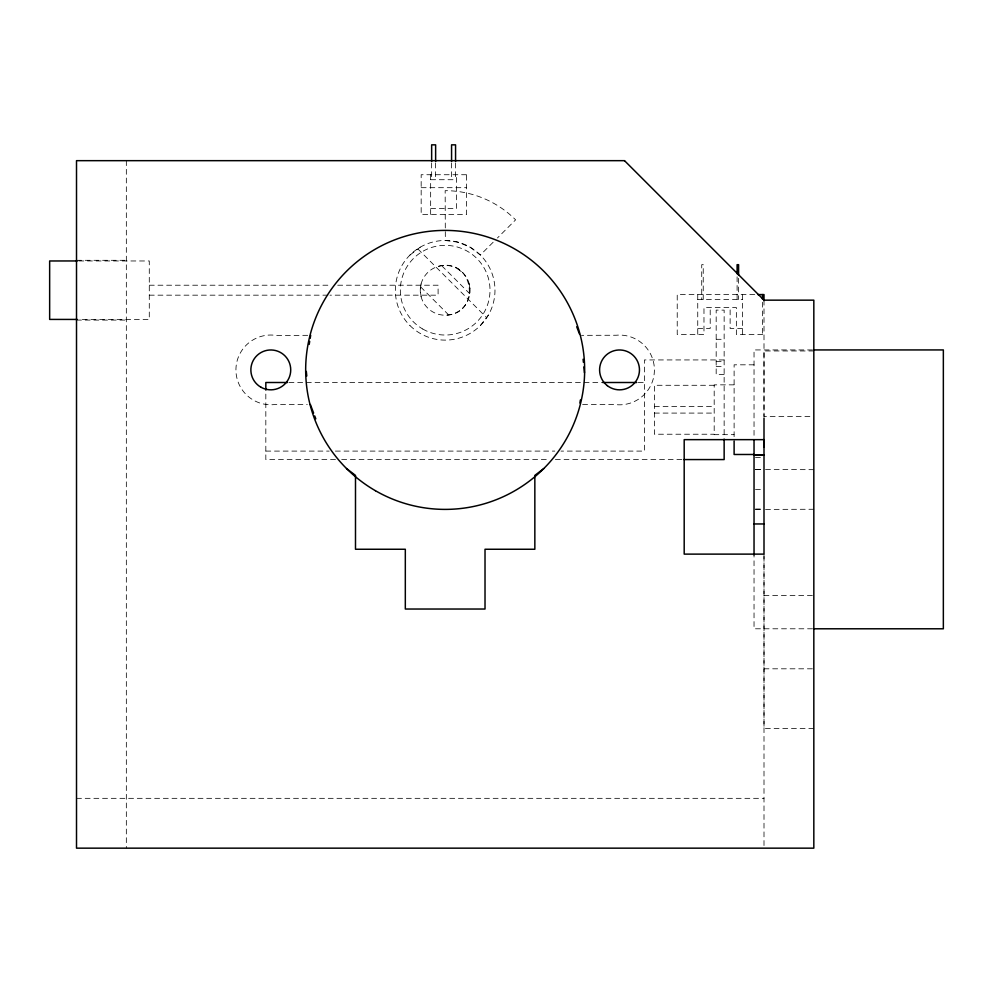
<?xml version="1.0" encoding="UTF-8"?>
<svg xmlns="http://www.w3.org/2000/svg" width="993" height="993" viewBox="0 0 993 993"><rect width="100%" height="100%" fill="white"/><g stroke="black" fill="none" stroke-linecap="round" stroke-linejoin="round"><path stroke-width="0.74" stroke-dasharray="4.96 3.72" d="M764.002 556.403L764.002 728.589L813.826 728.589M421.082 283.961L420.262 290.403L421.131 296.845M438.621 266.273A24.912 24.912 0 0 1 469.255 296.646A24.912 24.912 0 0 1 427.623 307.991A24.912 24.912 0 0 1 438.621 266.273C474.133 256.839 482.015 314.806 445.274 315.203M480.389 325.53L488.308 315.203M493.161 242.23L480.339 255.027L470.074 247.158L458.058 242.18L445.336 240.505L445.162 190.668A99.635 99.635 0 0 1 515.615 219.85L497.443 237.972M409.935 255.077L420.262 247.158M307.706 335.324L276.439 335.485A34.867 34.867 0 0 0 235.949 368.8A34.867 34.867 0 0 0 274.267 404.598L307.284 404.499M582.63 404.511L613.885 404.362A34.867 34.867 0 0 0 654.387 371.059A34.867 34.867 0 0 0 616.082 335.249L581.513 335.349M430.652 179.721L456.557 179.721M421.169 187.689L466.524 187.689M430.652 208.604L456.557 208.604L456.557 174.731M76.511 260.303L126.334 260.303M78.795 260.948L149.285 260.973L149.285 319.411L78.795 319.436M149.285 285.214L331.525 285.214M337.707 285.214L438.099 285.214L438.099 295.169L329.986 295.169M754.754 294.573L677.226 294.573L677.226 334.43L703.975 334.43L703.975 307.52L736.359 307.52L736.359 334.43L764.002 334.43M149.285 295.169L328.435 295.169M697.744 299.551L742.578 299.551M76.511 320.081L126.334 320.081M697.744 328.447L710.206 328.447L710.206 307.52M742.578 328.447L730.128 328.447L730.128 307.52M716.176 339.308L724.145 339.308M812.522 349.933L754.035 349.933L754.035 438.633M813.826 350.963L764.002 350.963L764.002 416.477L812.311 416.415M724.145 359.938L644.445 359.938L644.445 451.095L560.995 451.095M716.176 361.638L724.145 361.638M754.035 364.816L734.112 364.816L734.112 441.351M716.176 366.616L724.145 366.616M724.145 374.535L716.176 374.535L716.176 310.114L724.145 310.114L724.145 437.615M289 382.504L602.714 382.504M638.263 382.504L644.445 382.504M734.112 384.85L714.19 384.85L714.19 434.661L734.112 434.661M714.19 385.284L654.399 385.284L654.399 434.226L714.19 434.226M654.399 406.422L714.19 406.422M654.399 413.088L714.19 413.088M265.826 451.095L329.179 451.095M335.361 451.095L554.814 451.095M335.497 459.573L265.826 459.573L265.826 390.857M341.691 459.573L549.179 459.573M555.372 459.573L682.34 459.573M755.462 469.478L764.002 469.478M755.462 469.59L762.587 469.59M765.516 469.54L813.826 469.677M755.462 489.363L762.587 489.363M755.462 509.136L764.002 509.136M755.462 509.248L764.002 509.248M765.516 509.397L813.826 509.26M764.002 595.589L813.826 595.589M812.522 628.792L754.035 628.792L754.035 555.41M764.002 668.81L813.826 668.81M76.511 798.335L764.002 798.335M755.462 457.363L762.587 457.388M457.525 268.669L463.023 273.025M441.835 265.826L469.639 293.63M417.916 248.958L486.508 317.549M420.697 286.965L448.501 314.769M469.205 283.75L470.074 290.192M764.002 300.159L764.002 416.638M764.002 554.119L764.002 848.159M762.512 302.232L762.512 334.43M742.578 294.573L742.578 334.43M738.593 278.325L738.593 299.551M737.104 276.811L737.104 299.551M703.23 299.551L703.23 264.684L701.728 264.684L701.728 299.551M697.744 294.573L697.744 334.43M455.564 163.038L455.564 179.721M451.567 163.038L451.567 179.721M435.629 163.038L435.629 179.721M431.645 163.038L431.645 179.721M430.652 174.731L430.652 214.587M126.334 160.667L126.334 848.159M466.524 174.731L421.169 174.731L421.169 214.587L466.524 214.587L466.524 174.731M409.935 325.53A49.824 49.824 0 0 0 493.285 303.188A49.824 49.824 0 0 0 432.278 242.18A49.824 49.824 0 0 0 409.935 325.53M422.745 329.018A44.834 44.834 0 0 0 490.008 290.192A44.834 44.834 0 0 0 422.745 251.366A44.834 44.834 0 0 0 422.745 329.018"/><path stroke-width="1.49" d="M764.002 446.85L764.002 417.991M309.195 344.422L309.692 341.381M310.188 338.352L310.672 335.311M579.9 403.009L580.384 399.98M543.804 468.535L534.842 475.411L534.842 549.253L485.018 549.253L485.018 609.032L405.318 609.032L405.318 549.253L355.494 549.253L355.494 475.411L346.532 468.535M77.255 260.948L49.65 260.973L49.65 319.411L77.255 319.436M757.858 294.573L764.002 294.573L764.002 300.705M814.061 349.933L943.35 349.933L943.35 628.792L814.061 628.792M287.461 382.504L265.826 382.504L265.826 390.125M602.714 382.504L636.712 382.504M754.035 454.484L734.112 454.484L734.112 441.351M754.035 454.769L764.002 454.769M754.035 454.943L764.002 454.943M683.892 459.573L724.145 459.573L724.145 439.092M754.035 523.956L764.002 523.956M576.71 326.759L579.428 333.921M310.375 404.499L313.627 413.076M314.719 415.93L315.799 418.798M583.09 359.267L583.4 362.321M583.859 366.889L584.455 372.76M306.316 371.432L306.787 375.999M762.512 294.573L762.512 299.166M754.035 440.135L754.035 555.186M738.593 275.297L738.593 264.684L737.104 264.684L737.104 273.783M455.564 161.524L455.564 144.841L451.567 144.841L451.567 161.524M435.629 161.524L435.629 144.841L431.645 144.841L431.645 161.524M624.51 160.667L76.511 160.667L76.511 848.159L813.826 848.159L813.826 300.159L764.002 300.159L624.51 160.667M764.002 439.651L684.189 439.651L684.189 554.119L764.002 554.119L764.002 439.651M375.416 490.703A139.492 139.492 0 0 0 584.654 369.905A139.492 139.492 0 0 0 375.416 249.094A139.492 139.492 0 0 0 375.416 490.703M607.294 385.632A19.922 19.922 0 0 0 639.269 372.636A19.922 19.922 0 0 0 612.036 351.435A19.922 19.922 0 0 0 607.294 385.632M260.836 387.158A19.922 19.922 0 0 0 290.726 369.905A19.922 19.922 0 0 0 260.836 352.639A19.922 19.922 0 0 0 260.836 387.158"/></g></svg>
